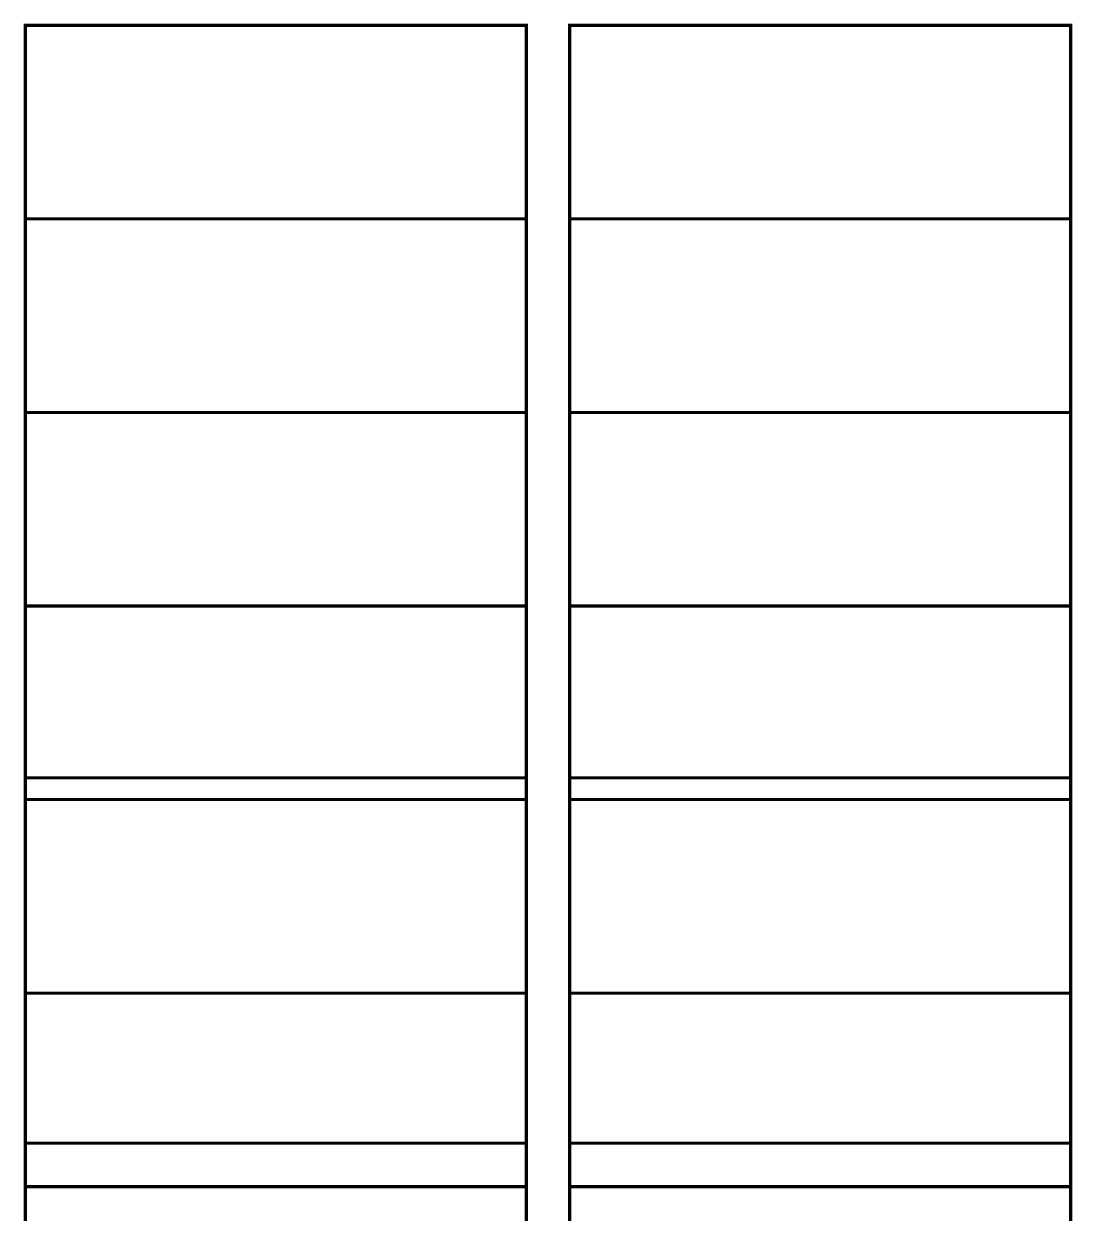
# Model space of a CAD drawing. Header units: metres. Extents: x 0 to 8.5, y 0 to 11.
# Drawn here: x 3.694 to 6.007, y 8.242 to 10.865 of the extents above; entities that cross this region are included whole.
import ezdxf

# ---------------------------------------------------------------- set-up
doc = ezdxf.new("R2010")
doc.units = ezdxf.units.M

msp = doc.modelspace()

# ---------------------------------------------------------------- linework, layer by layer
at = {"color": 7, "const_width": 0.00694}
for points in [[(3.6975, 10.4343), (4.8026, 10.4343), (4.8026, 10.8611), (3.6975, 10.8611), (3.6975, 10.4343)], [(3.6975, 10.4343), (4.8026, 10.4343), (4.8026, 10.8611), (3.6975, 10.8611), (3.6975, 10.4343)], [(3.6975, 10.4343), (4.8026, 10.4343), (4.8026, 10.8611), (3.6975, 10.8611), (3.6975, 10.4343)], [(3.6975, 10.4343), (4.8026, 10.4343), (4.8026, 10.8611), (3.6975, 10.8611), (3.6975, 10.4343)], [(3.6975, 10.4343), (4.8026, 10.4343), (4.8026, 10.8611), (3.6975, 10.8611), (3.6975, 10.4343)], [(3.6975, 10.4343), (4.8026, 10.4343), (4.8026, 10.8611), (3.6975, 10.8611), (3.6975, 10.4343)], [(4.8981, 10.4343), (6.0032, 10.4343), (6.0032, 10.8611), (4.8981, 10.8611), (4.8981, 10.4343)], [(4.8981, 10.4343), (6.0032, 10.4343), (6.0032, 10.8611), (4.8981, 10.8611), (4.8981, 10.4343)], [(4.8981, 10.4343), (6.0032, 10.4343), (6.0032, 10.8611), (4.8981, 10.8611), (4.8981, 10.4343)], [(4.8981, 10.4343), (6.0032, 10.4343), (6.0032, 10.8611), (4.8981, 10.8611), (4.8981, 10.4343)], [(4.8981, 10.4343), (6.0032, 10.4343), (6.0032, 10.8611), (4.8981, 10.8611), (4.8981, 10.4343)], [(4.8981, 10.4343), (6.0032, 10.4343), (6.0032, 10.8611), (4.8981, 10.8611), (4.8981, 10.4343)], [(3.6975, 10.0075), (4.8026, 10.0075), (4.8026, 10.4343), (3.6975, 10.4343), (3.6975, 10.0075)], [(3.6975, 10.0075), (4.8026, 10.0075), (4.8026, 10.4343), (3.6975, 10.4343), (3.6975, 10.0075)], [(3.6975, 10.0075), (4.8026, 10.0075), (4.8026, 10.4343), (3.6975, 10.4343), (3.6975, 10.0075)], [(3.6975, 10.0075), (4.8026, 10.0075), (4.8026, 10.4343), (3.6975, 10.4343), (3.6975, 10.0075)], [(3.6975, 10.0075), (4.8026, 10.0075), (4.8026, 10.4343), (3.6975, 10.4343), (3.6975, 10.0075)], [(3.6975, 10.0075), (4.8026, 10.0075), (4.8026, 10.4343), (3.6975, 10.4343), (3.6975, 10.0075)], [(4.8981, 10.0075), (6.0032, 10.0075), (6.0032, 10.4343), (4.8981, 10.4343), (4.8981, 10.0075)], [(4.8981, 10.0075), (6.0032, 10.0075), (6.0032, 10.4343), (4.8981, 10.4343), (4.8981, 10.0075)], [(4.8981, 10.0075), (6.0032, 10.0075), (6.0032, 10.4343), (4.8981, 10.4343), (4.8981, 10.0075)], [(4.8981, 10.0075), (6.0032, 10.0075), (6.0032, 10.4343), (4.8981, 10.4343), (4.8981, 10.0075)], [(4.8981, 10.0075), (6.0032, 10.0075), (6.0032, 10.4343), (4.8981, 10.4343), (4.8981, 10.0075)], [(4.8981, 10.0075), (6.0032, 10.0075), (6.0032, 10.4343), (4.8981, 10.4343), (4.8981, 10.0075)], [(3.6975, 9.2019), (4.8026, 9.2019), (4.8026, 10.0075), (3.6975, 10.0075), (3.6975, 9.2019)], [(3.6975, 9.5807), (4.8026, 9.5807), (4.8026, 10.0075), (3.6975, 10.0075), (3.6975, 9.5807)], [(3.6975, 9.2019), (4.8026, 9.2019), (4.8026, 10.0075), (3.6975, 10.0075), (3.6975, 9.2019)], [(3.6975, 9.5807), (4.8026, 9.5807), (4.8026, 10.0075), (3.6975, 10.0075), (3.6975, 9.5807)], [(3.6975, 9.5807), (4.8026, 9.5807), (4.8026, 10.0075), (3.6975, 10.0075), (3.6975, 9.5807)], [(3.6975, 9.5807), (4.8026, 9.5807), (4.8026, 10.0075), (3.6975, 10.0075), (3.6975, 9.5807)], [(4.8981, 9.2019), (6.0032, 9.2019), (6.0032, 10.0075), (4.8981, 10.0075), (4.8981, 9.2019)], [(4.8981, 9.5807), (6.0032, 9.5807), (6.0032, 10.0075), (4.8981, 10.0075), (4.8981, 9.5807)], [(4.8981, 9.2019), (6.0032, 9.2019), (6.0032, 10.0075), (4.8981, 10.0075), (4.8981, 9.2019)], [(4.8981, 9.5807), (6.0032, 9.5807), (6.0032, 10.0075), (4.8981, 10.0075), (4.8981, 9.5807)], [(4.8981, 9.5807), (6.0032, 9.5807), (6.0032, 10.0075), (4.8981, 10.0075), (4.8981, 9.5807)], [(4.8981, 9.5807), (6.0032, 9.5807), (6.0032, 10.0075), (4.8981, 10.0075), (4.8981, 9.5807)], [(3.6975, 9.1539), (4.8026, 9.1539), (4.8026, 9.5807), (3.6975, 9.5807), (3.6975, 9.1539)], [(3.6975, 9.1539), (4.8026, 9.1539), (4.8026, 9.5807), (3.6975, 9.5807), (3.6975, 9.1539)], [(3.6975, 9.1539), (4.8026, 9.1539), (4.8026, 9.5807), (3.6975, 9.5807), (3.6975, 9.1539)], [(3.6975, 9.1539), (4.8026, 9.1539), (4.8026, 9.5807), (3.6975, 9.5807), (3.6975, 9.1539)], [(4.8981, 9.1539), (6.0032, 9.1539), (6.0032, 9.5807), (4.8981, 9.5807), (4.8981, 9.1539)], [(4.8981, 9.1539), (6.0032, 9.1539), (6.0032, 9.5807), (4.8981, 9.5807), (4.8981, 9.1539)], [(4.8981, 9.1539), (6.0032, 9.1539), (6.0032, 9.5807), (4.8981, 9.5807), (4.8981, 9.1539)], [(4.8981, 9.1539), (6.0032, 9.1539), (6.0032, 9.5807), (4.8981, 9.5807), (4.8981, 9.1539)], [(3.6975, 8.3964), (4.8026, 8.3964), (4.8026, 9.2019), (3.6975, 9.2019), (3.6975, 8.3964)], [(3.6975, 8.3964), (4.8026, 8.3964), (4.8026, 9.2019), (3.6975, 9.2019), (3.6975, 8.3964)], [(4.8981, 8.3964), (6.0032, 8.3964), (6.0032, 9.2019), (4.8981, 9.2019), (4.8981, 8.3964)], [(4.8981, 8.3964), (6.0032, 8.3964), (6.0032, 9.2019), (4.8981, 9.2019), (4.8981, 8.3964)], [(3.6975, 8.7271), (4.8026, 8.7271), (4.8026, 9.1539), (3.6975, 9.1539), (3.6975, 8.7271)], [(3.6975, 8.7271), (4.8026, 8.7271), (4.8026, 9.1539), (3.6975, 9.1539), (3.6975, 8.7271)], [(3.6975, 8.7271), (4.8026, 8.7271), (4.8026, 9.1539), (3.6975, 9.1539), (3.6975, 8.7271)], [(3.6975, 8.7271), (4.8026, 8.7271), (4.8026, 9.1539), (3.6975, 9.1539), (3.6975, 8.7271)], [(4.8981, 8.7271), (6.0032, 8.7271), (6.0032, 9.1539), (4.8981, 9.1539), (4.8981, 8.7271)], [(4.8981, 8.7271), (6.0032, 8.7271), (6.0032, 9.1539), (4.8981, 9.1539), (4.8981, 8.7271)], [(4.8981, 8.7271), (6.0032, 8.7271), (6.0032, 9.1539), (4.8981, 9.1539), (4.8981, 8.7271)], [(4.8981, 8.7271), (6.0032, 8.7271), (6.0032, 9.1539), (4.8981, 9.1539), (4.8981, 8.7271)], [(3.6975, 8.3003), (4.8026, 8.3003), (4.8026, 8.7271), (3.6975, 8.7271), (3.6975, 8.3003)], [(3.6975, 8.3003), (4.8026, 8.3003), (4.8026, 8.7271), (3.6975, 8.7271), (3.6975, 8.3003)], [(3.6975, 8.3003), (4.8026, 8.3003), (4.8026, 8.7271), (3.6975, 8.7271), (3.6975, 8.3003)], [(3.6975, 8.3003), (4.8026, 8.3003), (4.8026, 8.7271), (3.6975, 8.7271), (3.6975, 8.3003)], [(4.8981, 8.3003), (6.0032, 8.3003), (6.0032, 8.7271), (4.8981, 8.7271), (4.8981, 8.3003)], [(4.8981, 8.3003), (6.0032, 8.3003), (6.0032, 8.7271), (4.8981, 8.7271), (4.8981, 8.3003)], [(4.8981, 8.3003), (6.0032, 8.3003), (6.0032, 8.7271), (4.8981, 8.7271), (4.8981, 8.3003)], [(4.8981, 8.3003), (6.0032, 8.3003), (6.0032, 8.7271), (4.8981, 8.7271), (4.8981, 8.3003)], [(3.6975, 7.8735), (4.8026, 7.8735), (4.8026, 8.3003), (3.6975, 8.3003), (3.6975, 7.8735)], [(3.6975, 7.8735), (4.8026, 7.8735), (4.8026, 8.3003), (3.6975, 8.3003), (3.6975, 7.8735)], [(3.6975, 7.8735), (4.8026, 7.8735), (4.8026, 8.3003), (3.6975, 8.3003), (3.6975, 7.8735)], [(3.6975, 7.8735), (4.8026, 7.8735), (4.8026, 8.3003), (3.6975, 8.3003), (3.6975, 7.8735)], [(4.8981, 7.8735), (6.0032, 7.8735), (6.0032, 8.3003), (4.8981, 8.3003), (4.8981, 7.8735)], [(4.8981, 7.8735), (6.0032, 7.8735), (6.0032, 8.3003), (4.8981, 8.3003), (4.8981, 7.8735)], [(4.8981, 7.8735), (6.0032, 7.8735), (6.0032, 8.3003), (4.8981, 8.3003), (4.8981, 7.8735)], [(4.8981, 7.8735), (6.0032, 7.8735), (6.0032, 8.3003), (4.8981, 8.3003), (4.8981, 7.8735)]]:
    msp.add_lwpolyline(points, close=True, dxfattribs=at)

doc.saveas('drawing.dxf')
